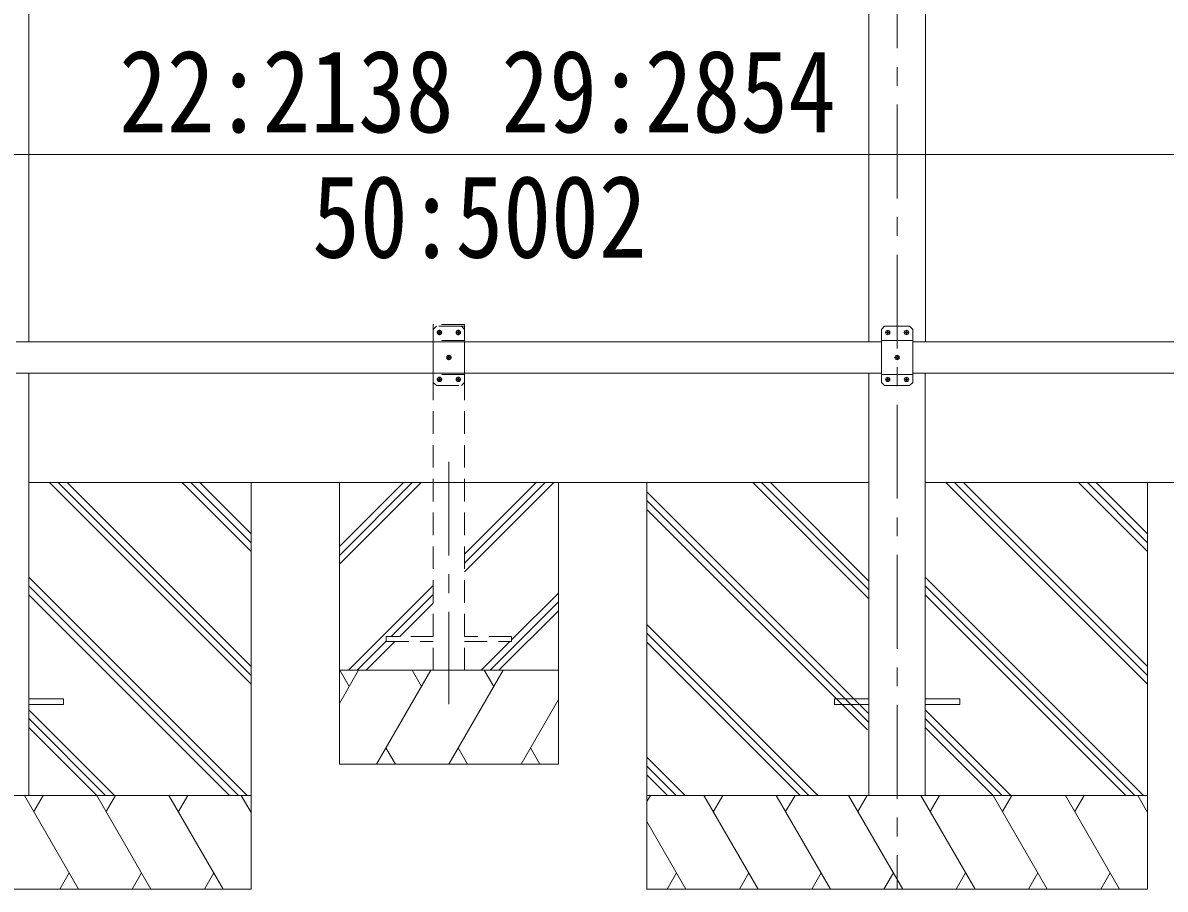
# Model space of a CAD drawing. Units: millimetres at full size, sheet at 1:30; details may follow other scales. Extents: x -20916 to 28483, y -5820 to 5820.
# Drawn here: x -19323 to -17498, y -2705 to -1320 of the extents above; entities that cross this region are included whole.
import ezdxf
from ezdxf.enums import TextEntityAlignment as Align

# ---------------------------------------------------------------- set-up
doc = ezdxf.new("R2010")
doc.units = ezdxf.units.MM
doc.header["$LTSCALE"] = 30
doc.linetypes.add('CHAIN1', pattern=[8, 5, -1, 1, -1])
doc.linetypes.add('DASHED1', pattern=[1.8, 1.2, -0.6])
for name, color, linetype, lineweight in [('0-0_0', 7, 'Continuous', 9), ('0-1_本体', 5, 'CHAIN1', 9), ('0-3_ELV2', 4, 'Continuous', 9), ('0-5_DIM1', 4, 'DASHED1', 9), ('0-6_OTH_LINE', 6, 'Continuous', 9)]:
    doc.layers.add(name, color=color, linetype=linetype, lineweight=lineweight)
doc.styles.add('ＭＳ ゴシック', font='')
doc.styles.get('ＭＳ ゴシック').set_extended_font_data('MS Gothic')

msp = doc.modelspace()

# ---------------------------------------------------------------- linework, layer by layer
at = {"layer": '0-0_0'}
for p, q in [((-17971.44, -2055.06), (-19313.44, -2055.06)), ((-18958.24, -2377.53), (-19280.7, -2055.06)), ((-18958.24, -2363.38), (-19266.56, -2055.06)), ((-18958.24, -2349.24), (-19252.42, -2055.06)), ((-18958.24, -2165.39), (-19068.57, -2055.06)), ((-18958.24, -2151.25), (-19054.43, -2055.06)), ((-18958.24, -2137.11), (-19040.29, -2055.06)), ((-18958.24, -2055.06), (-18958.24, -2705.06)), ((-18817.44, -2055.07), (-18817.44, -2505.08)), ((-18817.44, -2157.42), (-18715.09, -2055.07)), ((-18817.44, -2171.56), (-18700.95, -2055.07)), ((-18817.44, -2185.71), (-18686.81, -2055.07)), ((-18617.44, -2197.84), (-18474.68, -2055.07)), ((-18617.44, -2183.7), (-18488.82, -2055.07)), ((-18617.44, -2169.56), (-18502.96, -2055.07)), ((-18467.44, -2505.08), (-18467.44, -2055.07)), ((-18326.24, -2055.06), (-18326.24, -2705.06)), ((-17971.44, -2240.69), (-18157.07, -2055.06)), ((-17971.44, -2226.55), (-18142.93, -2055.06)), ((-17971.44, -2212.41), (-18128.79, -2055.06)), ((-16539.44, -2055.06), (-17881.44, -2055.06)), ((-17526.24, -2377.53), (-17848.7, -2055.06)), ((-17526.24, -2363.38), (-17834.56, -2055.06)), ((-17526.24, -2349.24), (-17820.42, -2055.06)), ((-17526.24, -2165.39), (-17636.57, -2055.06)), ((-17526.24, -2151.25), (-17622.43, -2055.06)), ((-17526.24, -2137.11), (-17608.29, -2055.06)), ((-17526.24, -2055.06), (-17526.24, -2705.06)), ((-17971.44, -2424.54), (-18326.24, -2069.74)), ((-17971.44, -2438.68), (-18326.24, -2083.89)), ((-17973.7, -2450.56), (-18326.24, -2098.03)), ((-18964.55, -2555.06), (-19313.04, -2206.58)), ((-17532.55, -2555.06), (-17881.04, -2206.58)), ((-18978.69, -2555.06), (-19313.04, -2220.72)), ((-18802.96, -2355.08), (-18667.44, -2219.55)), ((-17546.69, -2555.06), (-17881.04, -2220.72)), ((-18992.83, -2555.06), (-19313.04, -2234.86)), ((-18734.82, -2301.08), (-18667.44, -2233.7)), ((-18542.44, -2306.69), (-18467.44, -2231.69)), ((-17560.83, -2555.06), (-17881.04, -2234.86)), ((-18720.68, -2301.08), (-18667.44, -2247.84)), ((-18576.69, -2355.08), (-18467.44, -2245.83)), ((-18562.55, -2355.08), (-18467.44, -2259.97)), ((-18053.05, -2555.06), (-18326.24, -2281.87)), ((-18067.19, -2555.06), (-18326.24, -2296.02)), ((-18788.82, -2355.08), (-18742.44, -2308.7)), ((-18774.68, -2355.08), (-18728.68, -2309.08)), ((-18590.83, -2355.08), (-18544.83, -2309.08)), ((-18081.33, -2555.06), (-18326.24, -2310.16)), ((-18817.44, -2408.19), (-18786.77, -2355.07)), ((-18817.44, -2355.08), (-18467.44, -2355.08)), ((-18801.78, -2381.06), (-18816.78, -2355.08)), ((-18757.91, -2505.07), (-18671.3, -2355.07)), ((-18686.31, -2381.06), (-18701.31, -2355.08)), ((-18642.44, -2505.07), (-18555.83, -2355.08)), ((-18570.84, -2381.06), (-18585.84, -2355.07)), ((-18526.97, -2505.07), (-18467.44, -2401.97)), ((-19176.68, -2555.06), (-19313.04, -2418.71)), ((-17744.68, -2555.06), (-17881.04, -2418.71)), ((-19190.82, -2555.06), (-19313.04, -2432.85)), ((-17758.82, -2555.06), (-17881.04, -2432.85)), ((-19204.97, -2555.06), (-19313.04, -2446.99)), ((-17772.97, -2555.06), (-17881.04, -2446.99)), ((-18742.91, -2479.1), (-18727.91, -2505.07)), ((-18627.44, -2479.09), (-18612.44, -2505.07)), ((-18511.97, -2479.09), (-18496.97, -2505.07)), ((-18265.18, -2555.06), (-18326.24, -2494.01)), ((-18817.44, -2505.08), (-18467.44, -2505.08)), ((-18279.32, -2555.06), (-18326.24, -2508.15)), ((-18293.47, -2555.06), (-18326.24, -2522.29)), ((-19758.24, -2555.06), (-18958.24, -2555.06)), ((-19233.93, -2705.06), (-19320.53, -2555.06)), ((-19305.53, -2581.05), (-19290.53, -2555.06)), ((-19118.46, -2705.06), (-19205.06, -2555.06)), ((-19190.06, -2581.05), (-19175.06, -2555.06)), ((-19002.99, -2705.06), (-19089.59, -2555.06)), ((-19074.59, -2581.04), (-19059.59, -2555.06)), ((-18958.24, -2582.57), (-18974.12, -2555.06)), ((-18326.24, -2555.06), (-17526.24, -2555.06)), ((-18320.41, -2555.06), (-18326.24, -2565.16)), ((-18148.34, -2705.06), (-18234.94, -2555.06)), ((-18204.94, -2555.06), (-18219.94, -2581.04)), ((-18032.87, -2705.06), (-18119.47, -2555.06)), ((-18104.47, -2581.04), (-18089.47, -2555.06)), ((-17917.4, -2705.06), (-18004, -2555.06)), ((-17989, -2581.05), (-17974, -2555.06)), ((-17801.93, -2705.06), (-17888.53, -2555.06)), ((-17873.53, -2581.05), (-17858.53, -2555.06)), ((-17686.46, -2705.06), (-17773.06, -2555.06)), ((-17758.06, -2581.05), (-17743.06, -2555.06)), ((-17570.99, -2705.06), (-17657.59, -2555.06)), ((-17642.59, -2581.04), (-17627.59, -2555.06)), ((-17526.24, -2582.57), (-17542.12, -2555.06)), ((-18263.81, -2705.06), (-18326.24, -2596.93)), ((-19248.93, -2679.08), (-19263.93, -2705.06)), ((-19133.46, -2679.08), (-19148.46, -2705.06)), ((-19017.99, -2679.08), (-19032.98, -2705.06)), ((-18278.81, -2679.08), (-18293.81, -2705.06)), ((-18163.34, -2679.08), (-18178.34, -2705.06)), ((-18047.87, -2679.08), (-18062.87, -2705.06)), ((-17932.4, -2679.08), (-17947.4, -2705.06)), ((-17816.93, -2679.08), (-17831.93, -2705.06)), ((-17701.46, -2679.08), (-17716.46, -2705.06)), ((-17585.99, -2679.08), (-17600.98, -2705.06)), ((-18958.24, -2705.06), (-19758.24, -2705.06)), ((-17526.24, -2705.06), (-18326.24, -2705.06))]:
    msp.add_line(p, q, dxfattribs=at)
at = {"layer": '0-1_本体'}
for p, q in [((-17926.44, 469.34), (-17926.44, -2705.06)), ((-18642.44, -2021.64), (-18642.44, -2409.51))]:
    msp.add_line(p, q, dxfattribs=at)
at = {"layer": '0-3_ELV2'}
for p, q in [((-19313.24, 73.94), (-19313.24, -1830.06)), ((-17971.64, 73.94), (-17971.64, -1830.06)), ((-17881.24, 73.94), (-17881.24, -1830.06)), ((-17946.44, -1805.06), (-17951.44, -1810.06)), ((-17951.44, -1895.06), (-17951.44, -1810.06)), ((-17942.7, -1815.48), (-17943.54, -1815.48)), ((-17940.18, -1814.64), (-17939.34, -1814.64)), ((-17912.7, -1815.48), (-17913.54, -1815.48)), ((-17910.18, -1814.64), (-17909.34, -1814.64)), ((-17901.44, -1810.06), (-17901.44, -1895.06)), ((-19333.44, -1830.06), (-17951.44, -1830.06)), ((-17951.44, -1827.76), (-17901.44, -1827.76)), ((-17225.44, -1830.06), (-17901.44, -1830.06)), ((-17927.7, -1855.48), (-17928.54, -1855.48)), ((-17925.18, -1854.64), (-17924.34, -1854.64)), ((-17951.44, -1880.06), (-19333.44, -1880.06)), ((-19313.44, -1880.06), (-19313.44, -2555.06)), ((-17971.44, -1880.06), (-17971.44, -2555.06)), ((-17951.44, -1882.36), (-17901.44, -1882.36)), ((-17942.7, -1890.48), (-17943.54, -1890.48)), ((-17940.18, -1889.64), (-17939.34, -1889.64)), ((-17912.7, -1890.48), (-17913.54, -1890.48)), ((-17910.18, -1889.64), (-17909.34, -1889.64)), ((-17906.44, -1900.06), (-17901.44, -1895.06)), ((-17225.44, -1880.06), (-17901.44, -1880.06)), ((-17881.44, -1880.06), (-17881.44, -2555.06)), ((-19258.24, -2400.56), (-19313.04, -2400.56)), ((-19258.24, -2400.56), (-19258.24, -2409.56)), ((-18026.24, -2400.56), (-18026.24, -2409.56)), ((-17971.44, -2400.56), (-18026.24, -2400.56)), ((-17826.24, -2400.56), (-17881.04, -2400.56)), ((-17826.24, -2400.56), (-17826.24, -2409.56)), ((-19258.24, -2409.56), (-19313.04, -2409.56)), ((-17971.44, -2409.56), (-18026.24, -2409.56)), ((-17826.24, -2409.56), (-17881.04, -2409.56))]:
    msp.add_line(p, q, dxfattribs=at)
for points in [[(-17946.44, -1805.06), (-17906.44, -1805.06), (-17901.44, -1810.06)], [(-17943.54, -1815.48), (-17943.54, -1814.64), (-17942.7, -1814.64)], [(-17941.86, -1813.8), (-17941.86, -1812.96), (-17941.02, -1812.96), (-17941.02, -1813.8)], [(-17941.02, -1816.32), (-17941.02, -1817.16), (-17941.86, -1817.16), (-17941.86, -1816.32)], [(-17939.34, -1814.64), (-17939.34, -1815.48), (-17940.18, -1815.48)], [(-17913.54, -1815.48), (-17913.54, -1814.64), (-17912.7, -1814.64)], [(-17911.86, -1813.8), (-17911.86, -1812.96), (-17911.02, -1812.96), (-17911.02, -1813.8)], [(-17911.02, -1816.32), (-17911.02, -1817.16), (-17911.86, -1817.16), (-17911.86, -1816.32)], [(-17909.34, -1814.64), (-17909.34, -1815.48), (-17910.18, -1815.48)], [(-17928.54, -1855.48), (-17928.54, -1854.64), (-17927.7, -1854.64)], [(-17926.86, -1853.8), (-17926.86, -1852.96), (-17926.02, -1852.96), (-17926.02, -1853.8)], [(-17926.02, -1856.32), (-17926.02, -1857.16), (-17926.86, -1857.16), (-17926.86, -1856.32)], [(-17924.34, -1854.64), (-17924.34, -1855.48), (-17925.18, -1855.48)], [(-17906.44, -1900.06), (-17946.44, -1900.06), (-17951.44, -1895.06)], [(-17943.54, -1890.48), (-17943.54, -1889.64), (-17942.7, -1889.64)], [(-17941.86, -1888.8), (-17941.86, -1887.96), (-17941.02, -1887.96), (-17941.02, -1888.8)], [(-17941.02, -1891.32), (-17941.02, -1892.16), (-17941.86, -1892.16), (-17941.86, -1891.32)], [(-17939.34, -1889.64), (-17939.34, -1890.48), (-17940.18, -1890.48)], [(-17913.54, -1890.48), (-17913.54, -1889.64), (-17912.7, -1889.64)], [(-17911.86, -1888.8), (-17911.86, -1887.96), (-17911.02, -1887.96), (-17911.02, -1888.8)], [(-17911.02, -1891.32), (-17911.02, -1892.16), (-17911.86, -1892.16), (-17911.86, -1891.32)], [(-17909.34, -1889.64), (-17909.34, -1890.48), (-17910.18, -1890.48)]]:
    msp.add_lwpolyline(points, dxfattribs=at)
for centre in [(-17941.44, -1815.06), (-17911.44, -1815.06), (-17926.44, -1855.06), (-17941.44, -1890.06), (-17911.44, -1890.06)]:
    msp.add_circle(centre, 3.5, dxfattribs=at)
for centre, start, end in [((-17942.7, -1813.8), 270, 0), ((-17942.7, -1816.32), 0, 90), ((-17940.18, -1813.8), 180, 270), ((-17940.18, -1816.32), 90, 180), ((-17912.7, -1813.8), 270, 0), ((-17912.7, -1816.32), 0, 90), ((-17910.18, -1813.8), 180, 270), ((-17910.18, -1816.32), 90, 180), ((-17927.7, -1853.8), 270, 0), ((-17927.7, -1856.32), 0, 90), ((-17925.18, -1853.8), 180, 270), ((-17925.18, -1856.32), 90, 180), ((-17942.7, -1888.8), 270, 0), ((-17942.7, -1891.32), 0, 90), ((-17940.18, -1888.8), 180, 270), ((-17940.18, -1891.32), 90, 180), ((-17912.7, -1888.8), 270, 0), ((-17912.7, -1891.32), 0, 90), ((-17910.18, -1888.8), 180, 270), ((-17910.18, -1891.32), 90, 180)]:
    msp.add_arc(centre, 0.84, start, end, dxfattribs=at)
at = {"layer": '0-5_DIM1'}
for p, q in [((-18667.74, -1805.07), (-18667.63, -1803.02)), ((-18617.14, -1805.07), (-18667.74, -1805.07)), ((-18667.44, -2355.07), (-18667.44, -1805.07)), ((-18618.25, -1802.07), (-18666.63, -1802.07)), ((-18622.44, -1805.08), (-18617.44, -1810.08)), ((-18617.44, -2355.07), (-18617.44, -1805.07)), ((-18617.14, -1805.07), (-18617.25, -1803.02)), ((-18667.44, -1810.08), (-18667.44, -1895.08)), ((-18658.7, -1814.66), (-18659.54, -1814.66)), ((-18656.18, -1815.5), (-18655.34, -1815.5)), ((-18628.7, -1814.66), (-18629.54, -1814.66)), ((-18626.18, -1815.5), (-18625.34, -1815.5)), ((-18617.44, -1895.08), (-18617.44, -1810.08)), ((-18617.44, -1827.78), (-18667.44, -1827.78)), ((-18643.7, -1854.66), (-18644.54, -1854.66)), ((-18641.18, -1855.5), (-18640.34, -1855.5)), ((-18617.44, -1882.38), (-18667.44, -1882.38)), ((-18662.44, -1900.08), (-18667.44, -1895.08)), ((-18658.7, -1889.66), (-18659.54, -1889.66)), ((-18656.18, -1890.5), (-18655.34, -1890.5)), ((-18628.7, -1889.66), (-18629.54, -1889.66)), ((-18626.18, -1890.5), (-18625.34, -1890.5)), ((-18667.44, -2301.08), (-18742.44, -2301.08)), ((-18617.44, -2309.08), (-18542.44, -2309.08))]:
    msp.add_line(p, q, dxfattribs=at)
for points in [[(-18622.44, -1805.08), (-18662.44, -1805.08), (-18667.44, -1810.08)], [(-18659.54, -1814.66), (-18659.54, -1815.5), (-18658.7, -1815.5)], [(-18657.02, -1813.82), (-18657.02, -1812.98), (-18657.86, -1812.98), (-18657.86, -1813.82)], [(-18657.86, -1816.34), (-18657.86, -1817.18), (-18657.02, -1817.18), (-18657.02, -1816.34)], [(-18655.34, -1815.5), (-18655.34, -1814.66), (-18656.18, -1814.66)], [(-18629.54, -1814.66), (-18629.54, -1815.5), (-18628.7, -1815.5)], [(-18627.02, -1813.82), (-18627.02, -1812.98), (-18627.86, -1812.98), (-18627.86, -1813.82)], [(-18627.86, -1816.34), (-18627.86, -1817.18), (-18627.02, -1817.18), (-18627.02, -1816.34)], [(-18625.34, -1815.5), (-18625.34, -1814.66), (-18626.18, -1814.66)], [(-18644.54, -1854.66), (-18644.54, -1855.5), (-18643.7, -1855.5)], [(-18642.02, -1853.82), (-18642.02, -1852.98), (-18642.86, -1852.98), (-18642.86, -1853.82)], [(-18642.86, -1856.34), (-18642.86, -1857.18), (-18642.02, -1857.18), (-18642.02, -1856.34)], [(-18640.34, -1855.5), (-18640.34, -1854.66), (-18641.18, -1854.66)], [(-18662.44, -1900.08), (-18622.44, -1900.08), (-18617.44, -1895.08)], [(-18659.54, -1889.66), (-18659.54, -1890.5), (-18658.7, -1890.5)], [(-18657.02, -1888.82), (-18657.02, -1887.98), (-18657.86, -1887.98), (-18657.86, -1888.82)], [(-18657.86, -1891.34), (-18657.86, -1892.18), (-18657.02, -1892.18), (-18657.02, -1891.34)], [(-18655.34, -1890.5), (-18655.34, -1889.66), (-18656.18, -1889.66)], [(-18629.54, -1889.66), (-18629.54, -1890.5), (-18628.7, -1890.5)], [(-18627.02, -1888.82), (-18627.02, -1887.98), (-18627.86, -1887.98), (-18627.86, -1888.82)], [(-18627.86, -1891.34), (-18627.86, -1892.18), (-18627.02, -1892.18), (-18627.02, -1891.34)], [(-18625.34, -1890.5), (-18625.34, -1889.66), (-18626.18, -1889.66)], [(-18742.44, -2301.08), (-18742.44, -2309.08), (-18667.44, -2309.08)], [(-18542.44, -2309.08), (-18542.44, -2301.08), (-18617.44, -2301.08)]]:
    msp.add_lwpolyline(points, dxfattribs=at)
for centre in [(-18657.44, -1815.08), (-18627.44, -1815.08), (-18642.44, -1855.08), (-18657.44, -1890.08), (-18627.44, -1890.08)]:
    msp.add_circle(centre, 3.5, dxfattribs=at)
for centre, radius, start, end in [((-18666.63, -1803.07), 1, 90, 176.99994), ((-18618.25, -1803.07), 1, 3.00011, 90), ((-18658.7, -1813.82), 0.84, 270, 0), ((-18658.7, -1816.34), 0.84, 0, 90), ((-18656.18, -1813.82), 0.84, 180, 270), ((-18656.18, -1816.34), 0.84, 90, 180), ((-18628.7, -1813.82), 0.84, 270, 0), ((-18628.7, -1816.34), 0.84, 0, 90), ((-18626.18, -1813.82), 0.84, 180, 270), ((-18626.18, -1816.34), 0.84, 90, 180), ((-18643.7, -1853.82), 0.84, 270, 0), ((-18643.7, -1856.34), 0.84, 0, 90), ((-18641.18, -1853.82), 0.84, 180, 270), ((-18641.18, -1856.34), 0.84, 90, 180), ((-18658.7, -1888.82), 0.84, 270, 0), ((-18658.7, -1891.34), 0.84, 0, 90), ((-18656.18, -1888.82), 0.84, 180, 270), ((-18656.18, -1891.34), 0.84, 90, 180), ((-18628.7, -1888.82), 0.84, 270, 0), ((-18628.7, -1891.34), 0.84, 0, 90), ((-18626.18, -1888.82), 0.84, 180, 270), ((-18626.18, -1891.34), 0.84, 90, 180)]:
    msp.add_arc(centre, radius, start, end, dxfattribs=at)
at = {"layer": '0-6_OTH_LINE'}
msp.add_line((-20069.44, -1530.7), (-17215.44, -1530.7), dxfattribs=at)

# ---------------------------------------------------------------- texts
at = {"layer": '0-6_OTH_LINE', "color": 7, "style": 'ＭＳ ゴシック', "width": 0.85}
for s, p in [('22:2138 29:2854 ', (-19169.12, -1534.76)), ('50:5002', (-18860.89, -1735.08))]:
    msp.add_text(s, height=132, dxfattribs=at).set_placement(p, align=Align.BOTTOM_LEFT)

doc.saveas('drawing.dxf')
